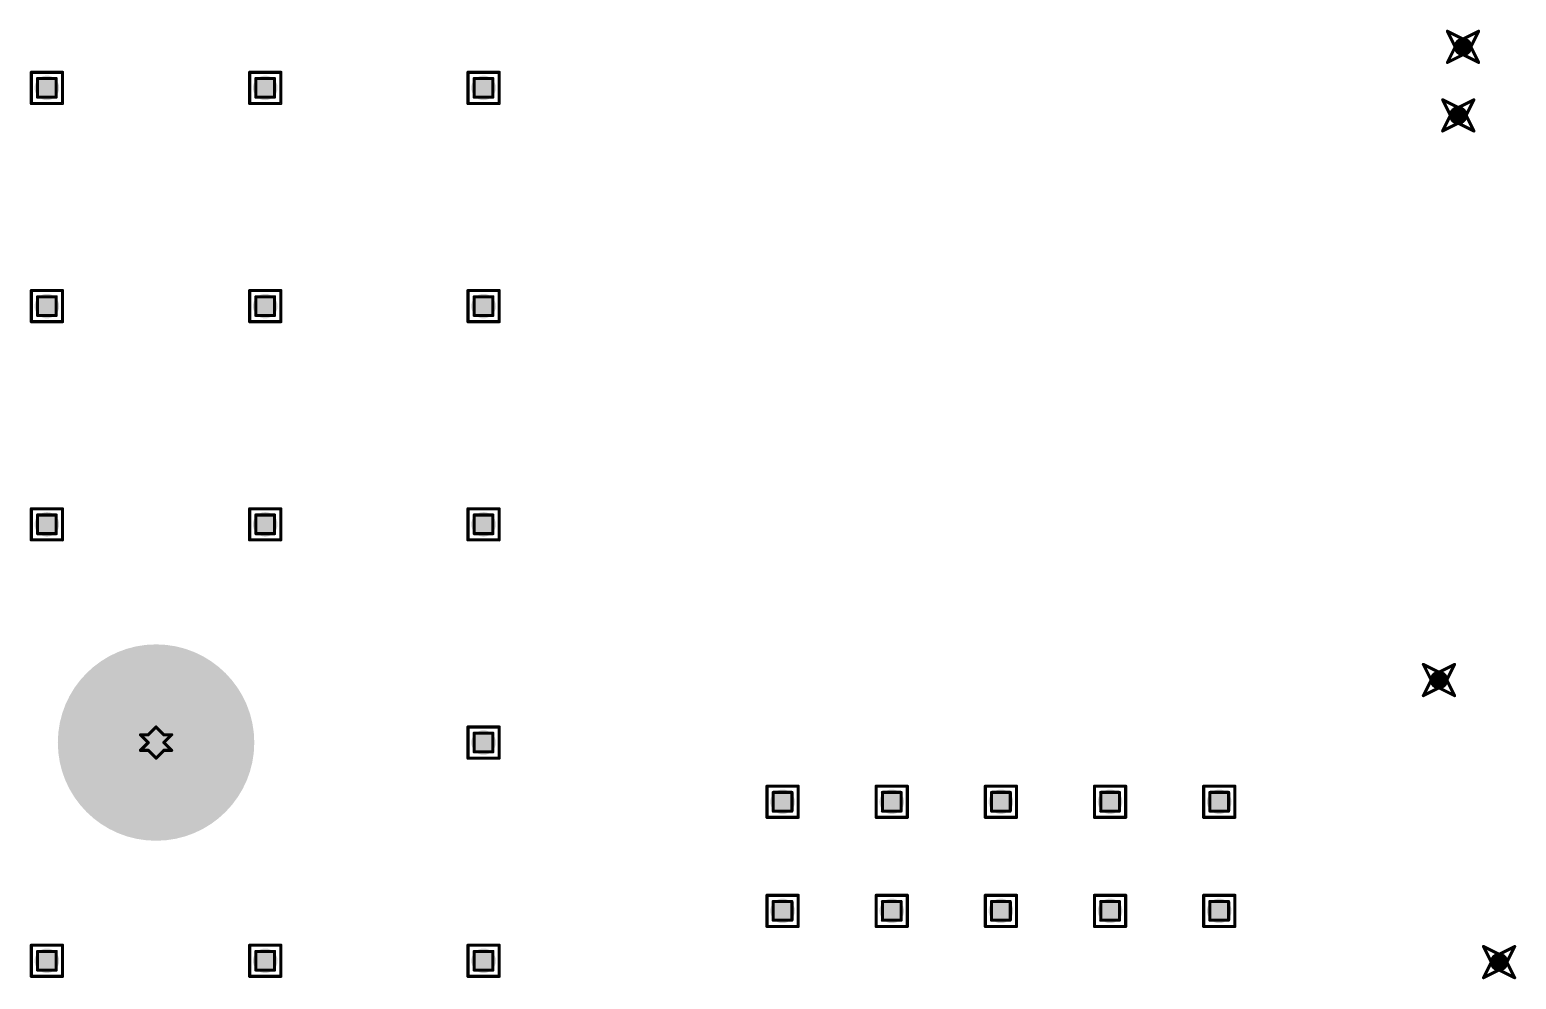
# Model space of a CAD drawing. Header units: millimetres. Extents: x -25 to 478, y -31 to 252.
# Drawn here: x 19.31 to 43.52, y 82.91 to 98.38 of the extents above; entities that cross this region are included whole.
import ezdxf

# ---------------------------------------------------------------- set-up
doc = ezdxf.new("R2010")
doc.units = ezdxf.units.MM
doc.layers.add('DrillDrawing', color=1, linetype='Continuous')
doc.layers.add('ViaHoleLayer', color=16, linetype='Continuous')

msp = doc.modelspace()

# ---------------------------------------------------------------- hatches: boundary and pattern name
at = {"layer": 'ViaHoleLayer'}
h = msp.add_hatch(color=16, dxfattribs=at)
edge = h.paths.add_edge_path()
edge.add_arc((42.655, 98.103), 0.15, 0, 360)
h = msp.add_hatch(color=16, dxfattribs=at)
edge = h.paths.add_edge_path()
edge.add_arc((19.59, 97.434), 0.2, 0, 360)
h = msp.add_hatch(color=16, dxfattribs=at)
edge = h.paths.add_edge_path()
edge.add_arc((23.146, 97.434), 0.2, 0, 360)
h = msp.add_hatch(color=16, dxfattribs=at)
edge = h.paths.add_edge_path()
edge.add_arc((26.702, 97.434), 0.2, 0, 360)
h = msp.add_hatch(color=16, dxfattribs=at)
edge = h.paths.add_edge_path()
edge.add_arc((42.577, 96.986), 0.15, 0, 360)
h = msp.add_hatch(color=16, dxfattribs=at)
edge = h.paths.add_edge_path()
edge.add_arc((19.59, 93.878), 0.2, 0, 360)
h = msp.add_hatch(color=16, dxfattribs=at)
edge = h.paths.add_edge_path()
edge.add_arc((23.146, 93.878), 0.2, 0, 360)
h = msp.add_hatch(color=16, dxfattribs=at)
edge = h.paths.add_edge_path()
edge.add_arc((26.702, 93.878), 0.2, 0, 360)
h = msp.add_hatch(color=16, dxfattribs=at)
edge = h.paths.add_edge_path()
edge.add_arc((19.59, 90.322), 0.2, 0, 360)
h = msp.add_hatch(color=16, dxfattribs=at)
edge = h.paths.add_edge_path()
edge.add_arc((23.146, 90.322), 0.2, 0, 360)
h = msp.add_hatch(color=16, dxfattribs=at)
edge = h.paths.add_edge_path()
edge.add_arc((26.702, 90.322), 0.2, 0, 360)
h = msp.add_hatch(color=16, dxfattribs=at)
edge = h.paths.add_edge_path()
edge.add_arc((21.368, 86.766), 1.6, 0, 360)
h = msp.add_hatch(color=16, dxfattribs=at)
edge = h.paths.add_edge_path()
edge.add_arc((42.263, 87.785), 0.15, 0, 360)
h = msp.add_hatch(color=16, dxfattribs=at)
edge = h.paths.add_edge_path()
edge.add_arc((26.702, 86.766), 0.2, 0, 360)
h = msp.add_hatch(color=16, dxfattribs=at)
edge = h.paths.add_edge_path()
edge.add_arc((31.572, 85.801), 0.2, 0, 360)
h = msp.add_hatch(color=16, dxfattribs=at)
edge = h.paths.add_edge_path()
edge.add_arc((33.35, 85.801), 0.2, 0, 360)
h = msp.add_hatch(color=16, dxfattribs=at)
edge = h.paths.add_edge_path()
edge.add_arc((35.128, 85.801), 0.2, 0, 360)
h = msp.add_hatch(color=16, dxfattribs=at)
edge = h.paths.add_edge_path()
edge.add_arc((36.906, 85.801), 0.2, 0, 360)
h = msp.add_hatch(color=16, dxfattribs=at)
edge = h.paths.add_edge_path()
edge.add_arc((38.684, 85.801), 0.2, 0, 360)
h = msp.add_hatch(color=16, dxfattribs=at)
edge = h.paths.add_edge_path()
edge.add_arc((31.572, 84.023), 0.2, 0, 360)
h = msp.add_hatch(color=16, dxfattribs=at)
edge = h.paths.add_edge_path()
edge.add_arc((33.35, 84.023), 0.2, 0, 360)
h = msp.add_hatch(color=16, dxfattribs=at)
edge = h.paths.add_edge_path()
edge.add_arc((35.128, 84.023), 0.2, 0, 360)
h = msp.add_hatch(color=16, dxfattribs=at)
edge = h.paths.add_edge_path()
edge.add_arc((36.906, 84.023), 0.2, 0, 360)
h = msp.add_hatch(color=16, dxfattribs=at)
edge = h.paths.add_edge_path()
edge.add_arc((38.684, 84.023), 0.2, 0, 360)
h = msp.add_hatch(color=16, dxfattribs=at)
edge = h.paths.add_edge_path()
edge.add_arc((19.59, 83.21), 0.2, 0, 360)
h = msp.add_hatch(color=16, dxfattribs=at)
edge = h.paths.add_edge_path()
edge.add_arc((23.146, 83.21), 0.2, 0, 360)
h = msp.add_hatch(color=16, dxfattribs=at)
edge = h.paths.add_edge_path()
edge.add_arc((26.702, 83.21), 0.2, 0, 360)
h = msp.add_hatch(color=16, dxfattribs=at)
edge = h.paths.add_edge_path()
edge.add_arc((43.242, 83.188), 0.15, 0, 360)

# ---------------------------------------------------------------- linework, layer by layer
at = {"layer": 'DrillDrawing', "const_width": 0.0508}
for points in [[(42.401, 98.357), (42.655, 98.23)], [(42.401, 98.357), (42.528, 98.103)], [(42.655, 98.23), (42.909, 98.357)], [(42.782, 98.103), (42.909, 98.357)], [(42.401, 97.849), (42.528, 98.103)], [(42.782, 98.103), (42.909, 97.849)], [(42.401, 97.849), (42.655, 97.976)], [(42.655, 97.976), (42.909, 97.849)], [(19.336, 97.688), (19.844, 97.688)], [(19.336, 97.18), (19.336, 97.688)], [(19.437, 97.587), (19.742, 97.587)], [(19.437, 97.282), (19.437, 97.587)], [(19.742, 97.282), (19.742, 97.587)], [(19.844, 97.18), (19.844, 97.688)], [(22.892, 97.688), (23.4, 97.688)], [(22.892, 97.18), (22.892, 97.688)], [(22.993, 97.587), (23.298, 97.587)], [(22.993, 97.282), (22.993, 97.587)], [(23.298, 97.282), (23.298, 97.587)], [(23.4, 97.18), (23.4, 97.688)], [(26.448, 97.688), (26.956, 97.688)], [(26.448, 97.18), (26.448, 97.688)], [(26.549, 97.587), (26.854, 97.587)], [(26.549, 97.282), (26.549, 97.587)], [(26.854, 97.282), (26.854, 97.587)], [(26.956, 97.18), (26.956, 97.688)], [(19.336, 97.18), (19.844, 97.18)], [(19.437, 97.282), (19.742, 97.282)], [(22.892, 97.18), (23.4, 97.18)], [(22.993, 97.282), (23.298, 97.282)], [(26.448, 97.18), (26.956, 97.18)], [(26.549, 97.282), (26.854, 97.282)], [(42.323, 97.24), (42.577, 97.113)], [(42.323, 97.24), (42.45, 96.986)], [(42.577, 97.113), (42.831, 97.24)], [(42.704, 96.986), (42.831, 97.24)], [(42.323, 96.732), (42.45, 96.986)], [(42.323, 96.732), (42.577, 96.859)], [(42.577, 96.859), (42.831, 96.732)], [(42.704, 96.986), (42.831, 96.732)], [(19.336, 94.132), (19.844, 94.132)], [(19.336, 93.624), (19.336, 94.132)], [(19.437, 94.031), (19.742, 94.031)], [(19.437, 93.726), (19.437, 94.031)], [(19.742, 93.726), (19.742, 94.031)], [(19.844, 93.624), (19.844, 94.132)], [(22.892, 94.132), (23.4, 94.132)], [(22.892, 93.624), (22.892, 94.132)], [(22.993, 94.031), (23.298, 94.031)], [(22.993, 93.726), (22.993, 94.031)], [(23.298, 93.726), (23.298, 94.031)], [(23.4, 93.624), (23.4, 94.132)], [(26.448, 94.132), (26.956, 94.132)], [(26.448, 93.624), (26.448, 94.132)], [(26.549, 94.031), (26.854, 94.031)], [(26.549, 93.726), (26.549, 94.031)], [(26.854, 93.726), (26.854, 94.031)], [(26.956, 93.624), (26.956, 94.132)], [(19.437, 93.726), (19.742, 93.726)], [(22.993, 93.726), (23.298, 93.726)], [(26.549, 93.726), (26.854, 93.726)], [(19.336, 93.624), (19.844, 93.624)], [(22.892, 93.624), (23.4, 93.624)], [(26.448, 93.624), (26.956, 93.624)], [(19.336, 90.576), (19.844, 90.576)], [(19.336, 90.068), (19.336, 90.576)], [(19.844, 90.068), (19.844, 90.576)], [(22.892, 90.576), (23.4, 90.576)], [(22.892, 90.068), (22.892, 90.576)], [(23.4, 90.068), (23.4, 90.576)], [(26.448, 90.576), (26.956, 90.576)], [(26.448, 90.068), (26.448, 90.576)], [(26.956, 90.068), (26.956, 90.576)], [(19.437, 90.475), (19.742, 90.475)], [(19.437, 90.17), (19.437, 90.475)], [(19.742, 90.17), (19.742, 90.475)], [(22.993, 90.475), (23.298, 90.475)], [(22.993, 90.17), (22.993, 90.475)], [(23.298, 90.17), (23.298, 90.475)], [(26.549, 90.475), (26.854, 90.475)], [(26.549, 90.17), (26.549, 90.475)], [(26.854, 90.17), (26.854, 90.475)], [(19.336, 90.068), (19.844, 90.068)], [(19.437, 90.17), (19.742, 90.17)], [(22.892, 90.068), (23.4, 90.068)], [(22.993, 90.17), (23.298, 90.17)], [(26.448, 90.068), (26.956, 90.068)], [(26.549, 90.17), (26.854, 90.17)], [(42.009, 88.039), (42.263, 87.912)], [(42.009, 88.039), (42.136, 87.785)], [(42.263, 87.912), (42.517, 88.039)], [(42.39, 87.785), (42.517, 88.039)], [(42.009, 87.531), (42.136, 87.785)], [(42.009, 87.531), (42.263, 87.658)], [(42.263, 87.658), (42.517, 87.531)], [(42.39, 87.785), (42.517, 87.531)], [(21.241, 86.893), (21.368, 87.02)], [(21.368, 87.02), (21.495, 86.893)], [(26.448, 87.02), (26.956, 87.02)], [(26.448, 86.512), (26.448, 87.02)], [(26.549, 86.919), (26.854, 86.919)], [(26.549, 86.614), (26.549, 86.919)], [(26.854, 86.614), (26.854, 86.919)], [(26.956, 86.512), (26.956, 87.02)], [(21.114, 86.893), (21.241, 86.766)], [(21.114, 86.893), (21.241, 86.893)], [(21.114, 86.639), (21.241, 86.766)], [(21.495, 86.893), (21.622, 86.893)], [(21.495, 86.766), (21.622, 86.893)], [(21.495, 86.766), (21.622, 86.639)], [(21.114, 86.639), (21.241, 86.639)], [(21.241, 86.639), (21.368, 86.512)], [(21.368, 86.512), (21.495, 86.639)], [(21.495, 86.639), (21.622, 86.639)], [(26.448, 86.512), (26.956, 86.512)], [(26.549, 86.614), (26.854, 86.614)], [(31.318, 86.055), (31.826, 86.055)], [(31.318, 85.547), (31.318, 86.055)], [(31.42, 85.954), (31.725, 85.954)], [(31.42, 85.649), (31.42, 85.954)], [(31.725, 85.649), (31.725, 85.954)], [(31.826, 85.547), (31.826, 86.055)], [(33.096, 86.055), (33.604, 86.055)], [(33.096, 85.547), (33.096, 86.055)], [(33.198, 85.954), (33.503, 85.954)], [(33.198, 85.649), (33.198, 85.954)], [(33.503, 85.649), (33.503, 85.954)], [(33.604, 85.547), (33.604, 86.055)], [(34.874, 86.055), (35.382, 86.055)], [(34.874, 85.547), (34.874, 86.055)], [(34.976, 85.954), (35.281, 85.954)], [(34.976, 85.649), (34.976, 85.954)], [(35.281, 85.649), (35.281, 85.954)], [(35.382, 85.547), (35.382, 86.055)], [(36.652, 86.055), (37.16, 86.055)], [(36.652, 85.547), (36.652, 86.055)], [(36.754, 85.954), (37.059, 85.954)], [(36.754, 85.649), (36.754, 85.954)], [(37.059, 85.649), (37.059, 85.954)], [(37.16, 85.547), (37.16, 86.055)], [(38.43, 86.055), (38.938, 86.055)], [(38.43, 85.547), (38.43, 86.055)], [(38.532, 85.954), (38.837, 85.954)], [(38.532, 85.649), (38.532, 85.954)], [(38.837, 85.649), (38.837, 85.954)], [(38.938, 85.547), (38.938, 86.055)], [(31.318, 85.547), (31.826, 85.547)], [(31.42, 85.649), (31.725, 85.649)], [(33.096, 85.547), (33.604, 85.547)], [(33.198, 85.649), (33.503, 85.649)], [(34.874, 85.547), (35.382, 85.547)], [(34.976, 85.649), (35.281, 85.649)], [(36.652, 85.547), (37.16, 85.547)], [(36.754, 85.649), (37.059, 85.649)], [(38.43, 85.547), (38.938, 85.547)], [(38.532, 85.649), (38.837, 85.649)], [(31.318, 84.277), (31.826, 84.277)], [(31.318, 83.769), (31.318, 84.277)], [(31.826, 83.769), (31.826, 84.277)], [(33.096, 84.277), (33.604, 84.277)], [(33.096, 83.769), (33.096, 84.277)], [(33.604, 83.769), (33.604, 84.277)], [(34.874, 84.277), (35.382, 84.277)], [(34.874, 83.769), (34.874, 84.277)], [(35.382, 83.769), (35.382, 84.277)], [(36.652, 84.277), (37.16, 84.277)], [(36.652, 83.769), (36.652, 84.277)], [(37.16, 83.769), (37.16, 84.277)], [(38.43, 84.277), (38.938, 84.277)], [(38.43, 83.769), (38.43, 84.277)], [(38.938, 83.769), (38.938, 84.277)], [(31.42, 84.176), (31.725, 84.176)], [(31.42, 83.871), (31.42, 84.176)], [(31.725, 83.871), (31.725, 84.176)], [(33.198, 84.176), (33.503, 84.176)], [(33.198, 83.871), (33.198, 84.176)], [(33.503, 83.871), (33.503, 84.176)], [(34.976, 84.176), (35.281, 84.176)], [(34.976, 83.871), (34.976, 84.176)], [(35.281, 83.871), (35.281, 84.176)], [(36.754, 84.176), (37.059, 84.176)], [(36.754, 83.871), (36.754, 84.176)], [(37.059, 83.871), (37.059, 84.176)], [(38.532, 84.176), (38.837, 84.176)], [(38.532, 83.871), (38.532, 84.176)], [(38.837, 83.871), (38.837, 84.176)], [(31.318, 83.769), (31.826, 83.769)], [(31.42, 83.871), (31.725, 83.871)], [(33.096, 83.769), (33.604, 83.769)], [(33.198, 83.871), (33.503, 83.871)], [(34.874, 83.769), (35.382, 83.769)], [(34.976, 83.871), (35.281, 83.871)], [(36.652, 83.769), (37.16, 83.769)], [(36.754, 83.871), (37.059, 83.871)], [(38.43, 83.769), (38.938, 83.769)], [(38.532, 83.871), (38.837, 83.871)], [(19.336, 83.464), (19.844, 83.464)], [(19.336, 82.956), (19.336, 83.464)], [(19.437, 83.363), (19.742, 83.363)], [(19.437, 83.058), (19.437, 83.363)], [(19.742, 83.058), (19.742, 83.363)], [(19.844, 82.956), (19.844, 83.464)], [(22.892, 83.464), (23.4, 83.464)], [(22.892, 82.956), (22.892, 83.464)], [(22.993, 83.363), (23.298, 83.363)], [(22.993, 83.058), (22.993, 83.363)], [(23.298, 83.058), (23.298, 83.363)], [(23.4, 82.956), (23.4, 83.464)], [(26.448, 83.464), (26.956, 83.464)], [(26.448, 82.956), (26.448, 83.464)], [(26.549, 83.363), (26.854, 83.363)], [(26.549, 83.058), (26.549, 83.363)], [(26.854, 83.058), (26.854, 83.363)], [(26.956, 82.956), (26.956, 83.464)], [(42.988, 83.442), (43.242, 83.315)], [(42.988, 83.442), (43.115, 83.188)], [(43.242, 83.315), (43.496, 83.442)], [(43.369, 83.188), (43.496, 83.442)], [(19.437, 83.058), (19.742, 83.058)], [(22.993, 83.058), (23.298, 83.058)], [(26.549, 83.058), (26.854, 83.058)], [(42.988, 82.934), (43.115, 83.188)], [(42.988, 82.934), (43.242, 83.061)], [(43.242, 83.061), (43.496, 82.934)], [(43.369, 83.188), (43.496, 82.934)], [(19.336, 82.956), (19.844, 82.956)], [(22.892, 82.956), (23.4, 82.956)], [(26.448, 82.956), (26.956, 82.956)]]:
    msp.add_lwpolyline(points, dxfattribs=at)
at = {"layer": 'DrillDrawing', "const_width": 0.0254}
for points in [[(42.388, 98.357, 1), (42.413, 98.357, 1)], [(42.388, 98.357, 1), (42.413, 98.357, 1)], [(42.896, 98.357, 1), (42.921, 98.357, 1)], [(42.896, 98.357, 1), (42.921, 98.357, 1)], [(42.515, 98.103, 1), (42.54, 98.103, 1)], [(42.515, 98.103, 1), (42.54, 98.103, 1)], [(42.642, 98.23, 1), (42.667, 98.23, 1)], [(42.642, 98.23, 1), (42.667, 98.23, 1)], [(42.769, 98.103, 1), (42.794, 98.103, 1)], [(42.769, 98.103, 1), (42.794, 98.103, 1)], [(42.388, 97.849, 1), (42.413, 97.849, 1)], [(42.388, 97.849, 1), (42.413, 97.849, 1)], [(42.642, 97.976, 1), (42.667, 97.976, 1)], [(42.642, 97.976, 1), (42.667, 97.976, 1)], [(42.896, 97.849, 1), (42.921, 97.849, 1)], [(42.896, 97.849, 1), (42.921, 97.849, 1)], [(19.323, 97.688, 1), (19.349, 97.688, 1)], [(19.323, 97.688, 1), (19.349, 97.688, 1)], [(19.425, 97.587, 1), (19.45, 97.587, 1)], [(19.425, 97.587, 1), (19.45, 97.587, 1)], [(19.73, 97.587, 1), (19.755, 97.587, 1)], [(19.73, 97.587, 1), (19.755, 97.587, 1)], [(19.831, 97.688, 1), (19.857, 97.688, 1)], [(19.831, 97.688, 1), (19.857, 97.688, 1)], [(22.879, 97.688, 1), (22.905, 97.688, 1)], [(22.879, 97.688, 1), (22.905, 97.688, 1)], [(22.981, 97.587, 1), (23.006, 97.587, 1)], [(22.981, 97.587, 1), (23.006, 97.587, 1)], [(23.286, 97.587, 1), (23.311, 97.587, 1)], [(23.286, 97.587, 1), (23.311, 97.587, 1)], [(23.387, 97.688, 1), (23.413, 97.688, 1)], [(23.387, 97.688, 1), (23.413, 97.688, 1)], [(26.435, 97.688, 1), (26.461, 97.688, 1)], [(26.435, 97.688, 1), (26.461, 97.688, 1)], [(26.537, 97.587, 1), (26.562, 97.587, 1)], [(26.537, 97.587, 1), (26.562, 97.587, 1)], [(26.842, 97.587, 1), (26.867, 97.587, 1)], [(26.842, 97.587, 1), (26.867, 97.587, 1)], [(26.943, 97.688, 1), (26.969, 97.688, 1)], [(26.943, 97.688, 1), (26.969, 97.688, 1)], [(19.323, 97.18, 1), (19.349, 97.18, 1)], [(19.323, 97.18, 1), (19.349, 97.18, 1)], [(19.425, 97.282, 1), (19.45, 97.282, 1)], [(19.425, 97.282, 1), (19.45, 97.282, 1)], [(19.73, 97.282, 1), (19.755, 97.282, 1)], [(19.73, 97.282, 1), (19.755, 97.282, 1)], [(19.831, 97.18, 1), (19.857, 97.18, 1)], [(19.831, 97.18, 1), (19.857, 97.18, 1)], [(22.879, 97.18, 1), (22.905, 97.18, 1)], [(22.879, 97.18, 1), (22.905, 97.18, 1)], [(22.981, 97.282, 1), (23.006, 97.282, 1)], [(22.981, 97.282, 1), (23.006, 97.282, 1)], [(23.286, 97.282, 1), (23.311, 97.282, 1)], [(23.286, 97.282, 1), (23.311, 97.282, 1)], [(23.387, 97.18, 1), (23.413, 97.18, 1)], [(23.387, 97.18, 1), (23.413, 97.18, 1)], [(26.435, 97.18, 1), (26.461, 97.18, 1)], [(26.435, 97.18, 1), (26.461, 97.18, 1)], [(26.537, 97.282, 1), (26.562, 97.282, 1)], [(26.537, 97.282, 1), (26.562, 97.282, 1)], [(26.842, 97.282, 1), (26.867, 97.282, 1)], [(26.842, 97.282, 1), (26.867, 97.282, 1)], [(26.943, 97.18, 1), (26.969, 97.18, 1)], [(26.943, 97.18, 1), (26.969, 97.18, 1)], [(42.311, 97.24, 1), (42.336, 97.24, 1)], [(42.311, 97.24, 1), (42.336, 97.24, 1)], [(42.565, 97.113, 1), (42.59, 97.113, 1)], [(42.565, 97.113, 1), (42.59, 97.113, 1)], [(42.819, 97.24, 1), (42.844, 97.24, 1)], [(42.819, 97.24, 1), (42.844, 97.24, 1)], [(42.438, 96.986, 1), (42.463, 96.986, 1)], [(42.438, 96.986, 1), (42.463, 96.986, 1)], [(42.565, 96.859, 1), (42.59, 96.859, 1)], [(42.565, 96.859, 1), (42.59, 96.859, 1)], [(42.692, 96.986, 1), (42.717, 96.986, 1)], [(42.692, 96.986, 1), (42.717, 96.986, 1)], [(42.311, 96.732, 1), (42.336, 96.732, 1)], [(42.311, 96.732, 1), (42.336, 96.732, 1)], [(42.819, 96.732, 1), (42.844, 96.732, 1)], [(42.819, 96.732, 1), (42.844, 96.732, 1)], [(19.323, 94.132, 1), (19.349, 94.132, 1)], [(19.323, 94.132, 1), (19.349, 94.132, 1)], [(19.425, 94.031, 1), (19.45, 94.031, 1)], [(19.425, 94.031, 1), (19.45, 94.031, 1)], [(19.73, 94.031, 1), (19.755, 94.031, 1)], [(19.73, 94.031, 1), (19.755, 94.031, 1)], [(19.831, 94.132, 1), (19.857, 94.132, 1)], [(19.831, 94.132, 1), (19.857, 94.132, 1)], [(22.879, 94.132, 1), (22.905, 94.132, 1)], [(22.879, 94.132, 1), (22.905, 94.132, 1)], [(22.981, 94.031, 1), (23.006, 94.031, 1)], [(22.981, 94.031, 1), (23.006, 94.031, 1)], [(23.286, 94.031, 1), (23.311, 94.031, 1)], [(23.286, 94.031, 1), (23.311, 94.031, 1)], [(23.387, 94.132, 1), (23.413, 94.132, 1)], [(23.387, 94.132, 1), (23.413, 94.132, 1)], [(26.435, 94.132, 1), (26.461, 94.132, 1)], [(26.435, 94.132, 1), (26.461, 94.132, 1)], [(26.537, 94.031, 1), (26.562, 94.031, 1)], [(26.537, 94.031, 1), (26.562, 94.031, 1)], [(26.842, 94.031, 1), (26.867, 94.031, 1)], [(26.842, 94.031, 1), (26.867, 94.031, 1)], [(26.943, 94.132, 1), (26.969, 94.132, 1)], [(26.943, 94.132, 1), (26.969, 94.132, 1)], [(19.425, 93.726, 1), (19.45, 93.726, 1)], [(19.425, 93.726, 1), (19.45, 93.726, 1)], [(19.73, 93.726, 1), (19.755, 93.726, 1)], [(19.73, 93.726, 1), (19.755, 93.726, 1)], [(22.981, 93.726, 1), (23.006, 93.726, 1)], [(22.981, 93.726, 1), (23.006, 93.726, 1)], [(23.286, 93.726, 1), (23.311, 93.726, 1)], [(23.286, 93.726, 1), (23.311, 93.726, 1)], [(26.537, 93.726, 1), (26.562, 93.726, 1)], [(26.537, 93.726, 1), (26.562, 93.726, 1)], [(26.842, 93.726, 1), (26.867, 93.726, 1)], [(26.842, 93.726, 1), (26.867, 93.726, 1)], [(19.323, 93.624, 1), (19.349, 93.624, 1)], [(19.323, 93.624, 1), (19.349, 93.624, 1)], [(19.831, 93.624, 1), (19.857, 93.624, 1)], [(19.831, 93.624, 1), (19.857, 93.624, 1)], [(22.879, 93.624, 1), (22.905, 93.624, 1)], [(22.879, 93.624, 1), (22.905, 93.624, 1)], [(23.387, 93.624, 1), (23.413, 93.624, 1)], [(23.387, 93.624, 1), (23.413, 93.624, 1)], [(26.435, 93.624, 1), (26.461, 93.624, 1)], [(26.435, 93.624, 1), (26.461, 93.624, 1)], [(26.943, 93.624, 1), (26.969, 93.624, 1)], [(26.943, 93.624, 1), (26.969, 93.624, 1)], [(19.323, 90.576, 1), (19.349, 90.576, 1)], [(19.323, 90.576, 1), (19.349, 90.576, 1)], [(19.831, 90.576, 1), (19.857, 90.576, 1)], [(19.831, 90.576, 1), (19.857, 90.576, 1)], [(22.879, 90.576, 1), (22.905, 90.576, 1)], [(22.879, 90.576, 1), (22.905, 90.576, 1)], [(23.387, 90.576, 1), (23.413, 90.576, 1)], [(23.387, 90.576, 1), (23.413, 90.576, 1)], [(26.435, 90.576, 1), (26.461, 90.576, 1)], [(26.435, 90.576, 1), (26.461, 90.576, 1)], [(26.943, 90.576, 1), (26.969, 90.576, 1)], [(26.943, 90.576, 1), (26.969, 90.576, 1)], [(19.425, 90.475, 1), (19.45, 90.475, 1)], [(19.425, 90.475, 1), (19.45, 90.475, 1)], [(19.73, 90.475, 1), (19.755, 90.475, 1)], [(19.73, 90.475, 1), (19.755, 90.475, 1)], [(22.981, 90.475, 1), (23.006, 90.475, 1)], [(22.981, 90.475, 1), (23.006, 90.475, 1)], [(23.286, 90.475, 1), (23.311, 90.475, 1)], [(23.286, 90.475, 1), (23.311, 90.475, 1)], [(26.537, 90.475, 1), (26.562, 90.475, 1)], [(26.537, 90.475, 1), (26.562, 90.475, 1)], [(26.842, 90.475, 1), (26.867, 90.475, 1)], [(26.842, 90.475, 1), (26.867, 90.475, 1)], [(19.323, 90.068, 1), (19.349, 90.068, 1)], [(19.323, 90.068, 1), (19.349, 90.068, 1)], [(19.425, 90.17, 1), (19.45, 90.17, 1)], [(19.425, 90.17, 1), (19.45, 90.17, 1)], [(19.73, 90.17, 1), (19.755, 90.17, 1)], [(19.73, 90.17, 1), (19.755, 90.17, 1)], [(19.831, 90.068, 1), (19.857, 90.068, 1)], [(19.831, 90.068, 1), (19.857, 90.068, 1)], [(22.879, 90.068, 1), (22.905, 90.068, 1)], [(22.879, 90.068, 1), (22.905, 90.068, 1)], [(22.981, 90.17, 1), (23.006, 90.17, 1)], [(22.981, 90.17, 1), (23.006, 90.17, 1)], [(23.286, 90.17, 1), (23.311, 90.17, 1)], [(23.286, 90.17, 1), (23.311, 90.17, 1)], [(23.387, 90.068, 1), (23.413, 90.068, 1)], [(23.387, 90.068, 1), (23.413, 90.068, 1)], [(26.435, 90.068, 1), (26.461, 90.068, 1)], [(26.435, 90.068, 1), (26.461, 90.068, 1)], [(26.537, 90.17, 1), (26.562, 90.17, 1)], [(26.537, 90.17, 1), (26.562, 90.17, 1)], [(26.842, 90.17, 1), (26.867, 90.17, 1)], [(26.842, 90.17, 1), (26.867, 90.17, 1)], [(26.943, 90.068, 1), (26.969, 90.068, 1)], [(26.943, 90.068, 1), (26.969, 90.068, 1)], [(41.996, 88.039, 1), (42.022, 88.039, 1)], [(41.996, 88.039, 1), (42.022, 88.039, 1)], [(42.25, 87.912, 1), (42.276, 87.912, 1)], [(42.25, 87.912, 1), (42.276, 87.912, 1)], [(42.504, 88.039, 1), (42.53, 88.039, 1)], [(42.504, 88.039, 1), (42.53, 88.039, 1)], [(42.123, 87.785, 1), (42.149, 87.785, 1)], [(42.123, 87.785, 1), (42.149, 87.785, 1)], [(42.25, 87.658, 1), (42.276, 87.658, 1)], [(42.25, 87.658, 1), (42.276, 87.658, 1)], [(42.377, 87.785, 1), (42.403, 87.785, 1)], [(42.377, 87.785, 1), (42.403, 87.785, 1)], [(41.996, 87.531, 1), (42.022, 87.531, 1)], [(41.996, 87.531, 1), (42.022, 87.531, 1)], [(42.504, 87.531, 1), (42.53, 87.531, 1)], [(42.504, 87.531, 1), (42.53, 87.531, 1)], [(21.355, 87.02, 1), (21.381, 87.02, 1)], [(21.355, 87.02, 1), (21.381, 87.02, 1)], [(26.435, 87.02, 1), (26.461, 87.02, 1)], [(26.435, 87.02, 1), (26.461, 87.02, 1)], [(26.537, 86.919, 1), (26.562, 86.919, 1)], [(26.537, 86.919, 1), (26.562, 86.919, 1)], [(26.842, 86.919, 1), (26.867, 86.919, 1)], [(26.842, 86.919, 1), (26.867, 86.919, 1)], [(26.943, 87.02, 1), (26.969, 87.02, 1)], [(26.943, 87.02, 1), (26.969, 87.02, 1)], [(21.101, 86.893, 1), (21.127, 86.893, 1)], [(21.101, 86.893, 1), (21.127, 86.893, 1)], [(21.228, 86.893, 1), (21.254, 86.893, 1)], [(21.228, 86.893, 1), (21.254, 86.893, 1)], [(21.228, 86.766, 1), (21.254, 86.766, 1)], [(21.228, 86.766, 1), (21.254, 86.766, 1)], [(21.482, 86.893, 1), (21.508, 86.893, 1)], [(21.482, 86.893, 1), (21.508, 86.893, 1)], [(21.482, 86.766, 1), (21.508, 86.766, 1)], [(21.482, 86.766, 1), (21.508, 86.766, 1)], [(21.609, 86.893, 1), (21.635, 86.893, 1)], [(21.609, 86.893, 1), (21.635, 86.893, 1)], [(21.101, 86.639, 1), (21.127, 86.639, 1)], [(21.101, 86.639, 1), (21.127, 86.639, 1)], [(21.228, 86.639, 1), (21.254, 86.639, 1)], [(21.228, 86.639, 1), (21.254, 86.639, 1)], [(21.355, 86.512, 1), (21.381, 86.512, 1)], [(21.355, 86.512, 1), (21.381, 86.512, 1)], [(21.482, 86.639, 1), (21.508, 86.639, 1)], [(21.482, 86.639, 1), (21.508, 86.639, 1)], [(21.609, 86.639, 1), (21.635, 86.639, 1)], [(21.609, 86.639, 1), (21.635, 86.639, 1)], [(26.435, 86.512, 1), (26.461, 86.512, 1)], [(26.435, 86.512, 1), (26.461, 86.512, 1)], [(26.537, 86.614, 1), (26.562, 86.614, 1)], [(26.537, 86.614, 1), (26.562, 86.614, 1)], [(26.842, 86.614, 1), (26.867, 86.614, 1)], [(26.842, 86.614, 1), (26.867, 86.614, 1)], [(26.943, 86.512, 1), (26.969, 86.512, 1)], [(26.943, 86.512, 1), (26.969, 86.512, 1)], [(31.305, 86.055, 1), (31.331, 86.055, 1)], [(31.305, 86.055, 1), (31.331, 86.055, 1)], [(31.407, 85.954, 1), (31.433, 85.954, 1)], [(31.407, 85.954, 1), (31.433, 85.954, 1)], [(31.712, 85.954, 1), (31.737, 85.954, 1)], [(31.712, 85.954, 1), (31.737, 85.954, 1)], [(31.814, 86.055, 1), (31.839, 86.055, 1)], [(31.814, 86.055, 1), (31.839, 86.055, 1)], [(33.084, 86.055, 1), (33.109, 86.055, 1)], [(33.084, 86.055, 1), (33.109, 86.055, 1)], [(33.185, 85.954, 1), (33.211, 85.954, 1)], [(33.185, 85.954, 1), (33.211, 85.954, 1)], [(33.49, 85.954, 1), (33.515, 85.954, 1)], [(33.49, 85.954, 1), (33.515, 85.954, 1)], [(33.592, 86.055, 1), (33.617, 86.055, 1)], [(33.592, 86.055, 1), (33.617, 86.055, 1)], [(34.861, 86.055, 1), (34.887, 86.055, 1)], [(34.861, 86.055, 1), (34.887, 86.055, 1)], [(34.963, 85.954, 1), (34.988, 85.954, 1)], [(34.963, 85.954, 1), (34.988, 85.954, 1)], [(35.268, 85.954, 1), (35.293, 85.954, 1)], [(35.268, 85.954, 1), (35.293, 85.954, 1)], [(35.37, 86.055, 1), (35.395, 86.055, 1)], [(35.37, 86.055, 1), (35.395, 86.055, 1)], [(36.639, 86.055, 1), (36.665, 86.055, 1)], [(36.639, 86.055, 1), (36.665, 86.055, 1)], [(36.741, 85.954, 1), (36.767, 85.954, 1)], [(36.741, 85.954, 1), (36.767, 85.954, 1)], [(37.046, 85.954, 1), (37.071, 85.954, 1)], [(37.046, 85.954, 1), (37.071, 85.954, 1)], [(37.147, 86.055, 1), (37.173, 86.055, 1)], [(37.147, 86.055, 1), (37.173, 86.055, 1)], [(38.417, 86.055, 1), (38.443, 86.055, 1)], [(38.417, 86.055, 1), (38.443, 86.055, 1)], [(38.519, 85.954, 1), (38.544, 85.954, 1)], [(38.519, 85.954, 1), (38.544, 85.954, 1)], [(38.824, 85.954, 1), (38.849, 85.954, 1)], [(38.824, 85.954, 1), (38.849, 85.954, 1)], [(38.925, 86.055, 1), (38.951, 86.055, 1)], [(38.925, 86.055, 1), (38.951, 86.055, 1)], [(31.305, 85.547, 1), (31.331, 85.547, 1)], [(31.305, 85.547, 1), (31.331, 85.547, 1)], [(31.407, 85.649, 1), (31.433, 85.649, 1)], [(31.407, 85.649, 1), (31.433, 85.649, 1)], [(31.712, 85.649, 1), (31.737, 85.649, 1)], [(31.712, 85.649, 1), (31.737, 85.649, 1)], [(31.814, 85.547, 1), (31.839, 85.547, 1)], [(31.814, 85.547, 1), (31.839, 85.547, 1)], [(33.084, 85.547, 1), (33.109, 85.547, 1)], [(33.084, 85.547, 1), (33.109, 85.547, 1)], [(33.185, 85.649, 1), (33.211, 85.649, 1)], [(33.185, 85.649, 1), (33.211, 85.649, 1)], [(33.49, 85.649, 1), (33.515, 85.649, 1)], [(33.49, 85.649, 1), (33.515, 85.649, 1)], [(33.592, 85.547, 1), (33.617, 85.547, 1)], [(33.592, 85.547, 1), (33.617, 85.547, 1)], [(34.861, 85.547, 1), (34.887, 85.547, 1)], [(34.861, 85.547, 1), (34.887, 85.547, 1)], [(34.963, 85.649, 1), (34.988, 85.649, 1)], [(34.963, 85.649, 1), (34.988, 85.649, 1)], [(35.268, 85.649, 1), (35.293, 85.649, 1)], [(35.268, 85.649, 1), (35.293, 85.649, 1)], [(35.37, 85.547, 1), (35.395, 85.547, 1)], [(35.37, 85.547, 1), (35.395, 85.547, 1)], [(36.639, 85.547, 1), (36.665, 85.547, 1)], [(36.639, 85.547, 1), (36.665, 85.547, 1)], [(36.741, 85.649, 1), (36.767, 85.649, 1)], [(36.741, 85.649, 1), (36.767, 85.649, 1)], [(37.046, 85.649, 1), (37.071, 85.649, 1)], [(37.046, 85.649, 1), (37.071, 85.649, 1)], [(37.147, 85.547, 1), (37.173, 85.547, 1)], [(37.147, 85.547, 1), (37.173, 85.547, 1)], [(38.417, 85.547, 1), (38.443, 85.547, 1)], [(38.417, 85.547, 1), (38.443, 85.547, 1)], [(38.519, 85.649, 1), (38.544, 85.649, 1)], [(38.519, 85.649, 1), (38.544, 85.649, 1)], [(38.824, 85.649, 1), (38.849, 85.649, 1)], [(38.824, 85.649, 1), (38.849, 85.649, 1)], [(38.925, 85.547, 1), (38.951, 85.547, 1)], [(38.925, 85.547, 1), (38.951, 85.547, 1)], [(31.305, 84.277, 1), (31.331, 84.277, 1)], [(31.305, 84.277, 1), (31.331, 84.277, 1)], [(31.814, 84.277, 1), (31.839, 84.277, 1)], [(31.814, 84.277, 1), (31.839, 84.277, 1)], [(33.084, 84.277, 1), (33.109, 84.277, 1)], [(33.084, 84.277, 1), (33.109, 84.277, 1)], [(33.592, 84.277, 1), (33.617, 84.277, 1)], [(33.592, 84.277, 1), (33.617, 84.277, 1)], [(34.861, 84.277, 1), (34.887, 84.277, 1)], [(34.861, 84.277, 1), (34.887, 84.277, 1)], [(35.37, 84.277, 1), (35.395, 84.277, 1)], [(35.37, 84.277, 1), (35.395, 84.277, 1)], [(36.639, 84.277, 1), (36.665, 84.277, 1)], [(36.639, 84.277, 1), (36.665, 84.277, 1)], [(37.147, 84.277, 1), (37.173, 84.277, 1)], [(37.147, 84.277, 1), (37.173, 84.277, 1)], [(38.417, 84.277, 1), (38.443, 84.277, 1)], [(38.417, 84.277, 1), (38.443, 84.277, 1)], [(38.925, 84.277, 1), (38.951, 84.277, 1)], [(38.925, 84.277, 1), (38.951, 84.277, 1)], [(31.407, 84.176, 1), (31.433, 84.176, 1)], [(31.407, 84.176, 1), (31.433, 84.176, 1)], [(31.712, 84.176, 1), (31.737, 84.176, 1)], [(31.712, 84.176, 1), (31.737, 84.176, 1)], [(33.185, 84.176, 1), (33.211, 84.176, 1)], [(33.185, 84.176, 1), (33.211, 84.176, 1)], [(33.49, 84.176, 1), (33.515, 84.176, 1)], [(33.49, 84.176, 1), (33.515, 84.176, 1)], [(34.963, 84.176, 1), (34.988, 84.176, 1)], [(34.963, 84.176, 1), (34.988, 84.176, 1)], [(35.268, 84.176, 1), (35.293, 84.176, 1)], [(35.268, 84.176, 1), (35.293, 84.176, 1)], [(36.741, 84.176, 1), (36.767, 84.176, 1)], [(36.741, 84.176, 1), (36.767, 84.176, 1)], [(37.046, 84.176, 1), (37.071, 84.176, 1)], [(37.046, 84.176, 1), (37.071, 84.176, 1)], [(38.519, 84.176, 1), (38.544, 84.176, 1)], [(38.519, 84.176, 1), (38.544, 84.176, 1)], [(38.824, 84.176, 1), (38.849, 84.176, 1)], [(38.824, 84.176, 1), (38.849, 84.176, 1)], [(31.305, 83.769, 1), (31.331, 83.769, 1)], [(31.305, 83.769, 1), (31.331, 83.769, 1)], [(31.407, 83.871, 1), (31.433, 83.871, 1)], [(31.407, 83.871, 1), (31.433, 83.871, 1)], [(31.712, 83.871, 1), (31.737, 83.871, 1)], [(31.712, 83.871, 1), (31.737, 83.871, 1)], [(31.814, 83.769, 1), (31.839, 83.769, 1)], [(31.814, 83.769, 1), (31.839, 83.769, 1)], [(33.084, 83.769, 1), (33.109, 83.769, 1)], [(33.084, 83.769, 1), (33.109, 83.769, 1)], [(33.185, 83.871, 1), (33.211, 83.871, 1)], [(33.185, 83.871, 1), (33.211, 83.871, 1)], [(33.49, 83.871, 1), (33.515, 83.871, 1)], [(33.49, 83.871, 1), (33.515, 83.871, 1)], [(33.592, 83.769, 1), (33.617, 83.769, 1)], [(33.592, 83.769, 1), (33.617, 83.769, 1)], [(34.861, 83.769, 1), (34.887, 83.769, 1)], [(34.861, 83.769, 1), (34.887, 83.769, 1)], [(34.963, 83.871, 1), (34.988, 83.871, 1)], [(34.963, 83.871, 1), (34.988, 83.871, 1)], [(35.268, 83.871, 1), (35.293, 83.871, 1)], [(35.268, 83.871, 1), (35.293, 83.871, 1)], [(35.37, 83.769, 1), (35.395, 83.769, 1)], [(35.37, 83.769, 1), (35.395, 83.769, 1)], [(36.639, 83.769, 1), (36.665, 83.769, 1)], [(36.639, 83.769, 1), (36.665, 83.769, 1)], [(36.741, 83.871, 1), (36.767, 83.871, 1)], [(36.741, 83.871, 1), (36.767, 83.871, 1)], [(37.046, 83.871, 1), (37.071, 83.871, 1)], [(37.046, 83.871, 1), (37.071, 83.871, 1)], [(37.147, 83.769, 1), (37.173, 83.769, 1)], [(37.147, 83.769, 1), (37.173, 83.769, 1)], [(38.417, 83.769, 1), (38.443, 83.769, 1)], [(38.417, 83.769, 1), (38.443, 83.769, 1)], [(38.519, 83.871, 1), (38.544, 83.871, 1)], [(38.519, 83.871, 1), (38.544, 83.871, 1)], [(38.824, 83.871, 1), (38.849, 83.871, 1)], [(38.824, 83.871, 1), (38.849, 83.871, 1)], [(38.925, 83.769, 1), (38.951, 83.769, 1)], [(38.925, 83.769, 1), (38.951, 83.769, 1)], [(19.323, 83.464, 1), (19.349, 83.464, 1)], [(19.323, 83.464, 1), (19.349, 83.464, 1)], [(19.425, 83.363, 1), (19.45, 83.363, 1)], [(19.425, 83.363, 1), (19.45, 83.363, 1)], [(19.73, 83.363, 1), (19.755, 83.363, 1)], [(19.73, 83.363, 1), (19.755, 83.363, 1)], [(19.831, 83.464, 1), (19.857, 83.464, 1)], [(19.831, 83.464, 1), (19.857, 83.464, 1)], [(22.879, 83.464, 1), (22.905, 83.464, 1)], [(22.879, 83.464, 1), (22.905, 83.464, 1)], [(22.981, 83.363, 1), (23.006, 83.363, 1)], [(22.981, 83.363, 1), (23.006, 83.363, 1)], [(23.286, 83.363, 1), (23.311, 83.363, 1)], [(23.286, 83.363, 1), (23.311, 83.363, 1)], [(23.387, 83.464, 1), (23.413, 83.464, 1)], [(23.387, 83.464, 1), (23.413, 83.464, 1)], [(26.435, 83.464, 1), (26.461, 83.464, 1)], [(26.435, 83.464, 1), (26.461, 83.464, 1)], [(26.537, 83.363, 1), (26.562, 83.363, 1)], [(26.537, 83.363, 1), (26.562, 83.363, 1)], [(26.842, 83.363, 1), (26.867, 83.363, 1)], [(26.842, 83.363, 1), (26.867, 83.363, 1)], [(26.943, 83.464, 1), (26.969, 83.464, 1)], [(26.943, 83.464, 1), (26.969, 83.464, 1)], [(42.976, 83.442, 1), (43.001, 83.442, 1)], [(42.976, 83.442, 1), (43.001, 83.442, 1)], [(43.23, 83.315, 1), (43.255, 83.315, 1)], [(43.23, 83.315, 1), (43.255, 83.315, 1)], [(43.484, 83.442, 1), (43.509, 83.442, 1)], [(43.484, 83.442, 1), (43.509, 83.442, 1)], [(19.425, 83.058, 1), (19.45, 83.058, 1)], [(19.425, 83.058, 1), (19.45, 83.058, 1)], [(19.73, 83.058, 1), (19.755, 83.058, 1)], [(19.73, 83.058, 1), (19.755, 83.058, 1)], [(22.981, 83.058, 1), (23.006, 83.058, 1)], [(22.981, 83.058, 1), (23.006, 83.058, 1)], [(23.286, 83.058, 1), (23.311, 83.058, 1)], [(23.286, 83.058, 1), (23.311, 83.058, 1)], [(26.537, 83.058, 1), (26.562, 83.058, 1)], [(26.537, 83.058, 1), (26.562, 83.058, 1)], [(26.842, 83.058, 1), (26.867, 83.058, 1)], [(26.842, 83.058, 1), (26.867, 83.058, 1)], [(43.103, 83.188, 1), (43.128, 83.188, 1)], [(43.103, 83.188, 1), (43.128, 83.188, 1)], [(43.23, 83.061, 1), (43.255, 83.061, 1)], [(43.23, 83.061, 1), (43.255, 83.061, 1)], [(43.357, 83.188, 1), (43.382, 83.188, 1)], [(43.357, 83.188, 1), (43.382, 83.188, 1)], [(19.323, 82.956, 1), (19.349, 82.956, 1)], [(19.323, 82.956, 1), (19.349, 82.956, 1)], [(19.831, 82.956, 1), (19.857, 82.956, 1)], [(19.831, 82.956, 1), (19.857, 82.956, 1)], [(22.879, 82.956, 1), (22.905, 82.956, 1)], [(22.879, 82.956, 1), (22.905, 82.956, 1)], [(23.387, 82.956, 1), (23.413, 82.956, 1)], [(23.387, 82.956, 1), (23.413, 82.956, 1)], [(26.435, 82.956, 1), (26.461, 82.956, 1)], [(26.435, 82.956, 1), (26.461, 82.956, 1)], [(26.943, 82.956, 1), (26.969, 82.956, 1)], [(26.943, 82.956, 1), (26.969, 82.956, 1)], [(42.976, 82.934, 1), (43.001, 82.934, 1)], [(42.976, 82.934, 1), (43.001, 82.934, 1)], [(43.484, 82.934, 1), (43.509, 82.934, 1)], [(43.484, 82.934, 1), (43.509, 82.934, 1)]]:
    msp.add_lwpolyline(points, format="xyb", close=True, dxfattribs=at)

doc.saveas('drawing.dxf')
